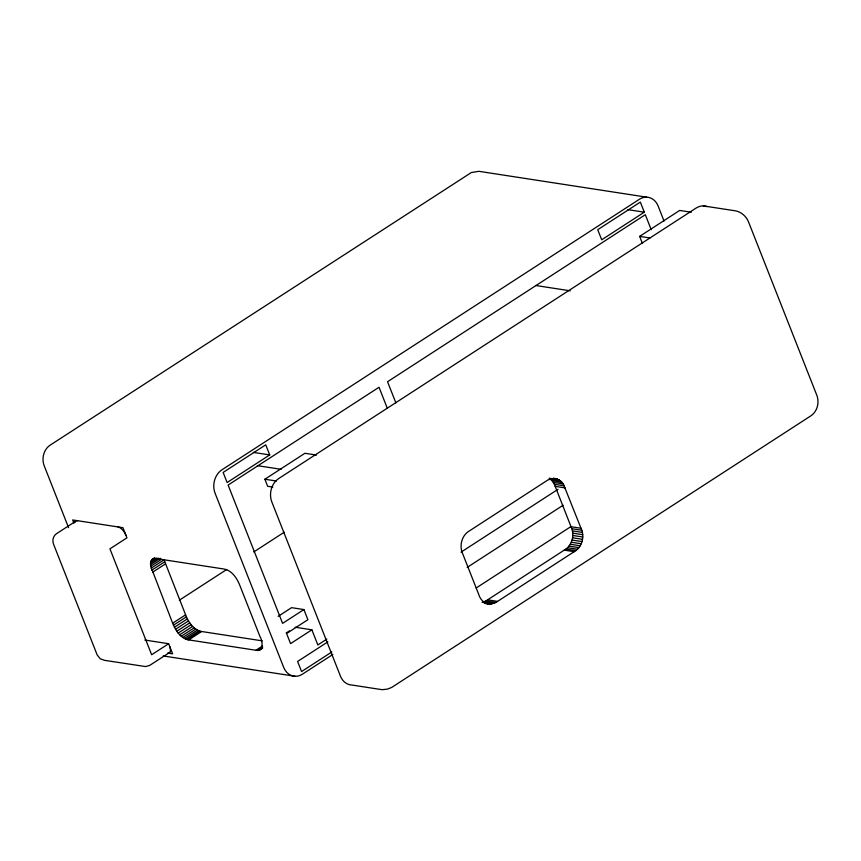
<?xml version="1.0" encoding="UTF-8"?>
<svg xmlns="http://www.w3.org/2000/svg" width="861" height="861" viewBox="0 0 861 861"><rect width="100%" height="100%" fill="white"/><g stroke="black" fill="none" stroke-linecap="round" stroke-linejoin="round"><path stroke-width="1.29" d="M150.524 564.525C149.879 560.995 152.946 557.142 156.68 558.649L223.978 569.024C232.093 570.456 237.184 578.549 239.95 585.706L260.022 636.666C262.777 640.928 263.821 652.111 255.921 650.259L188.677 639.895C180.552 638.475 175.44 630.36 172.652 623.203L150.707 566.301L150.524 564.525L160.232 558.24M482.16 602.377L485.83 601L564.224 550.147C572.242 545.788 574.965 534.713 571.037 526.728L554.376 484.291L552.138 480.75L549.103 478.221L559.069 479.76L563.331 483.947L581.003 528.256C584.931 536.242 582.208 547.327 574.19 551.675L495.796 602.528L490.232 604.099L484.614 603.378M75.564 521.346L56.395 533.766C53.199 535.951 52.144 540.353 53.436 543.915L97.164 654.92L100.231 658.794L104.601 660.344L145.606 666.575L149.642 665.435L169.735 652.444M269.719 454.92L227.121 482.526L223.139 472.431L265.748 444.825L269.719 454.92L253.371 452.402M644.308 212.183L601.71 239.788L597.728 229.693L640.336 202.087L644.308 212.183L627.96 209.664M272.819 487.089L267.663 486.304L264.876 479.233L304.923 453.284L316.536 455.071M642.424 243.448L639.637 236.388L679.684 210.439L691.286 212.226M152.063 559.424L154.227 558.025M151.353 560.339L154.593 558.24M150.847 561.512L156.239 558.025M150.578 562.922L158.123 558.025M150.707 566.301L161.491 559.316M151.116 568.206L164.064 559.822L185.599 614.819C188.376 621.976 193.488 630.091 201.625 631.511L262.271 640.853M151.751 570.197L164.688 561.813M152.58 572.242L165.516 563.858M179.346 600.192L226.723 569.487M253.801 551.933L284.259 532.195M172.652 623.203L185.599 614.819M173.427 625.237L186.363 616.853M174.385 627.282L187.332 618.898M175.526 629.294L188.462 620.91M176.806 631.242L189.754 622.858M178.205 633.072L191.153 624.688M179.701 634.751L192.638 626.367M167.615 653.068L172.652 653.843L168.659 643.716L151.644 654.737L109.939 548.844L126.944 537.824L122.962 527.696L72.647 519.947L73.928 523.187M181.251 636.236L194.188 627.852M182.823 637.506L195.759 629.122M184.383 638.518L197.32 630.134M185.901 639.271L198.848 630.887M187.343 639.734L200.29 631.339M188.677 639.895L201.625 631.511M278.125 616.379L291.578 607.662L303.901 609.556L307.894 619.716L286.595 633.524L290.566 643.619L311.876 629.811L317.838 644.954L326.857 639.099M303.901 609.556L282.591 623.364L228.111 485.055L379.034 387.256L387.375 408.437M255.921 650.259L262.39 646.062M257.299 650.507L262.691 647.009M258.537 650.464L261.776 648.365M260.539 649.485L262.691 648.085M259.624 650.12L261.787 648.72M286.132 633.039L289.5 630.865M461.055 552.138L558.036 489.296M327.869 641.854L297.605 661.463L301.576 671.558L331.851 651.938M332.873 654.446L302.415 674.185A17.328 14.024 -81.2 0 1 283.667 667.329L215.089 493.245A17.328 14.024 -81.2 0 1 221.912 469.826L639.422 199.268A17.328 14.024 -81.2 0 1 658.17 206.123L664.046 221.051M467.157 567.421L563.072 505.267M476.198 587.977L570.951 526.577M646.611 197.158L478.931 171.317L471.344 172.534L50.003 445.245C43.62 449.603 41.5 458.418 44.094 465.521L68.589 527.696M703.372 205.908L733.454 210.536C739.997 210.999 745.701 215.498 748.327 221.395L816.906 395.479C819.5 402.582 817.38 411.397 810.997 415.755L391.658 687.455L387.482 689.112L382.069 689.683L351.977 685.044A17.328 14.024 -81.2 0 1 340.418 676.079L271.85 501.995A17.328 14.024 -81.2 0 1 278.663 478.576L696.183 208.018A17.328 14.024 -81.2 0 1 706.967 206.597M639.637 236.388L649.958 237.98M535.639 285.486L570.176 290.803M553.601 478.372L559.069 479.76M550.706 479.34L560.672 480.879M552.138 480.75L562.104 482.289M553.365 482.418L563.331 483.947M554.376 484.291L564.342 485.83M555.141 486.357L565.107 487.886M257.364 465.661L281.138 469.32M264.876 479.233L276.489 481.03M571.037 526.728L581.003 528.256M571.887 528.729L581.842 530.268M572.468 530.893L582.434 532.432M572.78 533.153L582.736 534.692M572.813 535.467L582.779 536.995M572.565 537.781L582.531 539.32M572.048 540.051L582.014 541.58M571.273 542.226L581.24 543.754M570.251 544.249L580.217 545.788M569.003 546.1L578.969 547.628M567.56 547.714L577.527 549.253M565.957 549.07L575.923 550.61M564.224 550.147L574.19 551.675M487.53 599.837L497.497 601.376M485.83 601L495.796 602.528M484.033 601.85L493.999 603.389M483.408 602.571L492.126 603.916M485.249 603.335L490.232 604.099M295.108 627.228L311.876 629.811M144.831 640.035L168.659 643.716M163.192 655.953L295.226 676.294M557.336 478.942L553.634 478.307L548.059 479.878L469.675 530.731C461.657 535.079 458.935 546.165 462.852 554.15L478.759 594.52C480.051 599.008 483.581 603.12 488.348 603.948M651.196 229.65L645.309 214.701L387.547 381.735L395.877 402.894M169.671 646.277L170.478 649.958A8.664 4.133 57.1 0 1 168.821 653.015M117.925 526.921A8.664 4.133 57.1 0 1 125.943 535.262M74.993 522.39A8.664 4.133 57.1 0 1 77.684 520.722"/></g></svg>
